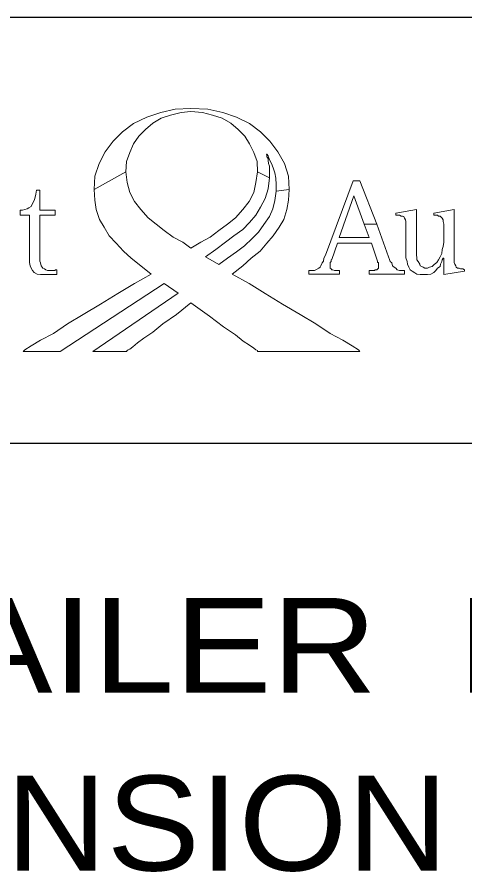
# Model space of a CAD drawing. Extents: x -26 to 2005, y -56 to 785.
# Drawn here: x 1065.84 to 1089.47, y -0.83 to 44.26 of the extents above; entities that cross this region are included whole.
import ezdxf
from ezdxf.enums import TextEntityAlignment as Align

# ---------------------------------------------------------------- set-up
doc = ezdxf.new("R2010")
doc.units = 0
doc.layers.add('21', color=7, linetype='Continuous', lineweight=13)

msp = doc.modelspace()

# ---------------------------------------------------------------- linework, layer by layer
at = {"layer": '21', "lineweight": 25}
for p, q in [((13.652, 44.262), (1142.652, 44.262)), ((892.652, 21.791), (1142.177, 21.791))]:
    msp.add_line(p, q, dxfattribs=at)
at = {"layer": '21'}
for p, q in [((1072.689, 38.984), (1073.416, 39.233)), ((1073.416, 39.233), (1074.183, 39.398)), ((1074.183, 39.398), (1075.012, 39.44)), ((1075.012, 39.44), (1075.904, 39.398)), ((1075.904, 39.398), (1076.692, 39.233)), ((1076.692, 39.233), (1077.418, 38.984)), ((1071.985, 38.652), (1072.689, 38.984)), ((1077.418, 38.984), (1078.101, 38.652)), ((1071.404, 38.217), (1071.985, 38.652)), ((1078.101, 38.652), (1078.683, 38.217)), ((1070.906, 37.719), (1071.404, 38.217)), ((1078.683, 38.217), (1079.18, 37.719)), ((1070.491, 37.159), (1070.906, 37.719)), ((1079.18, 37.719), (1079.595, 37.159)), ((1070.159, 36.537), (1070.491, 37.159)), ((1078.993, 37.035), (1079.015, 36.972)), ((1079.595, 37.159), (1079.947, 36.537)), ((1069.932, 35.874), (1070.159, 36.537)), ((1079.015, 36.89), (1079.015, 36.972)), ((1079.015, 36.89), (1079.077, 36.806)), ((1079.077, 36.703), (1079.077, 36.806)), ((1079.077, 36.703), (1079.097, 36.537)), ((1079.097, 36.537), (1079.159, 36.392)), ((1079.947, 36.537), (1080.155, 35.874)), ((1069.911, 35.169), (1069.932, 35.874)), ((1079.077, 35.21), (1079.159, 35.79)), ((1080.155, 35.874), (1080.196, 35.169)), ((1082.104, 31.705), (1083.577, 35.625)), ((1083.577, 35.625), (1083.929, 35.625)), ((1083.929, 35.625), (1084.82, 33.344)), ((1078.931, 34.691), (1079.077, 35.21)), ((1079.512, 35.085), (1079.512, 35.438)), ((1066.78, 34.691), (1066.821, 34.92)), ((1066.821, 34.92), (1066.862, 35.127)), ((1066.862, 35.127), (1067.029, 35.127)), ((1067.029, 34.069), (1067.029, 35.127)), ((1067.029, 34.069), (1067.029, 35.127)), ((1069.911, 35.169), (1069.932, 34.609)), ((1079.512, 35.085), (1080.196, 35.169)), ((1080.155, 34.609), (1080.196, 35.169)), ((1066.448, 34.193), (1066.573, 34.277)), ((1066.573, 34.277), (1066.655, 34.422)), ((1066.655, 34.422), (1066.738, 34.587)), ((1066.738, 34.587), (1066.78, 34.691)), ((1069.932, 34.609), (1070.015, 34.111)), ((1078.683, 34.235), (1078.931, 34.691)), ((1080.072, 34.111), (1080.155, 34.609)), ((1065.992, 34.069), (1066.116, 34.069)), ((1065.992, 33.82), (1065.992, 34.069)), ((1065.992, 33.82), (1066.489, 33.82)), ((1065.992, 33.82), (1066.489, 33.82)), ((1066.116, 34.069), (1066.24, 34.111)), ((1066.24, 34.111), (1066.365, 34.153)), ((1066.365, 34.153), (1066.448, 34.193)), ((1066.489, 31.311), (1066.489, 33.82)), ((1066.489, 31.311), (1066.489, 33.82)), ((1067.029, 34.069), (1067.838, 34.069)), ((1067.029, 34.069), (1067.838, 34.069)), ((1067.029, 33.82), (1067.838, 33.82)), ((1067.029, 31.539), (1067.029, 33.82)), ((1067.838, 33.82), (1067.838, 34.069)), ((1070.015, 34.111), (1070.18, 33.593)), ((1078.101, 33.426), (1078.434, 33.82)), ((1078.434, 33.82), (1078.683, 34.235)), ((1079.906, 33.593), (1080.072, 34.111)), ((1085.816, 33.82), (1086.023, 33.82)), ((1086.023, 33.82), (1086.106, 33.758)), ((1086.915, 31.912), (1086.915, 34.111)), ((1087.828, 33.82), (1088.014, 33.82)), ((1088.014, 33.82), (1088.077, 33.758)), ((1088.906, 31.456), (1088.906, 34.111)), ((1070.18, 33.593), (1070.429, 33.177)), ((1077.749, 33.053), (1078.101, 33.426)), ((1079.657, 33.177), (1079.906, 33.593)), ((1086.106, 33.758), (1086.168, 33.758)), ((1086.168, 33.758), (1086.252, 33.737)), ((1086.252, 33.737), (1086.272, 33.655)), ((1086.272, 33.655), (1086.334, 33.572)), ((1086.334, 33.572), (1086.355, 33.488)), ((1086.355, 31.56), (1086.355, 33.488)), ((1088.077, 33.758), (1088.159, 33.758)), ((1088.159, 33.758), (1088.18, 33.737)), ((1088.18, 33.737), (1088.263, 33.655)), ((1088.263, 33.655), (1088.325, 33.572)), ((1088.325, 33.488), (1088.325, 33.572)), ((1088.325, 33.488), (1088.346, 33.344)), ((1070.429, 33.177), (1070.699, 32.721)), ((1077.272, 32.721), (1077.749, 33.053)), ((1079.346, 32.721), (1079.657, 33.177)), ((1084.157, 33.344), (1084.82, 33.344)), ((1084.157, 33.344), (1084.406, 32.639)), ((1084.82, 33.344), (1085.443, 31.623)), ((1070.699, 32.721), (1071.072, 32.328)), ((1076.837, 32.39), (1077.272, 32.721)), ((1079.015, 32.328), (1079.346, 32.721)), ((1082.83, 32.639), (1084.406, 32.639)), ((1071.072, 32.328), (1071.445, 31.912)), ((1076.318, 31.996), (1076.837, 32.39)), ((1078.662, 31.912), (1079.015, 32.328)), ((1071.445, 31.912), (1071.86, 31.539)), ((1075.78, 31.623), (1076.318, 31.996)), ((1078.185, 31.539), (1078.662, 31.912)), ((1082.021, 31.539), (1082.104, 31.705)), ((1085.443, 31.623), (1085.484, 31.477)), ((1086.915, 31.726), (1086.915, 31.912)), ((1086.915, 31.726), (1086.936, 31.56)), ((1066.489, 31.311), (1066.531, 31.145)), ((1066.531, 31.145), (1066.573, 31.021)), ((1067.029, 31.394), (1067.029, 31.539)), ((1067.029, 31.394), (1067.07, 31.291)), ((1067.07, 31.291), (1067.111, 31.145)), ((1067.111, 31.145), (1067.153, 31.063)), ((1071.86, 31.539), (1072.358, 31.145)), ((1072.358, 31.145), (1072.918, 30.71)), ((1077.189, 30.71), (1077.749, 31.145)), ((1077.749, 31.145), (1078.185, 31.539)), ((1081.834, 31.063), (1081.855, 31.145)), ((1081.855, 31.145), (1081.938, 31.291)), ((1081.938, 31.291), (1082.001, 31.394)), ((1082.001, 31.394), (1082.021, 31.539)), ((1084.862, 31.374), (1084.862, 31.394)), ((1084.862, 31.311), (1084.862, 31.374)), ((1084.862, 31.311), (1084.904, 31.311)), ((1084.904, 31.021), (1084.904, 31.311)), ((1085.484, 31.477), (1085.525, 31.374)), ((1085.525, 31.374), (1085.609, 31.291)), ((1085.609, 31.291), (1085.65, 31.145)), ((1085.65, 31.145), (1085.733, 31.063)), ((1086.355, 31.56), (1086.417, 31.374)), ((1086.417, 31.374), (1086.438, 31.229)), ((1086.438, 31.229), (1086.501, 31.063)), ((1086.936, 31.456), (1086.936, 31.56)), ((1088.159, 31.104), (1088.18, 31.229)), ((1088.18, 31.229), (1088.242, 31.374)), ((1088.242, 31.374), (1088.263, 31.456)), ((1088.263, 31.456), (1088.325, 31.539)), ((1088.325, 31.539), (1088.346, 31.539)), ((1088.346, 30.689), (1088.346, 31.539)), ((1088.906, 31.311), (1088.906, 31.456)), ((1066.573, 31.021), (1066.655, 30.896)), ((1066.655, 30.896), (1066.738, 30.793)), ((1066.738, 30.793), (1066.904, 30.71)), ((1066.904, 30.71), (1067.07, 30.689)), ((1067.07, 30.689), (1067.941, 30.689)), ((1067.153, 31.063), (1067.194, 31.021)), ((1067.194, 31.021), (1067.277, 30.98)), ((1067.277, 30.98), (1067.36, 30.938)), ((1067.36, 30.938), (1067.443, 30.896)), ((1067.443, 30.896), (1067.838, 30.896)), ((1067.838, 30.938), (1067.941, 30.938)), ((1067.838, 30.896), (1067.838, 30.938)), ((1067.941, 30.689), (1067.941, 30.938)), ((1081.233, 30.896), (1081.399, 30.896)), ((1081.233, 30.71), (1081.233, 30.896)), ((1081.399, 30.896), (1081.523, 30.896)), ((1081.523, 30.896), (1081.607, 30.938)), ((1081.607, 30.938), (1081.752, 31.021)), ((1081.752, 31.021), (1081.834, 31.063)), ((1082.353, 31.021), (1082.415, 30.98)), ((1082.415, 30.98), (1082.436, 30.938)), ((1082.436, 30.938), (1082.498, 30.938)), ((1082.498, 30.938), (1082.581, 30.896)), ((1082.581, 30.896), (1082.85, 30.896)), ((1084.406, 30.896), (1084.696, 30.896)), ((1084.406, 30.71), (1084.406, 30.896)), ((1084.696, 30.896), (1084.738, 30.938)), ((1084.738, 30.938), (1084.82, 30.938)), ((1084.82, 30.938), (1084.904, 31.021)), ((1085.733, 31.063), (1085.816, 31.021)), ((1085.816, 31.021), (1085.899, 30.938)), ((1085.899, 30.938), (1086.023, 30.896)), ((1086.023, 30.896), (1086.106, 30.896)), ((1086.106, 30.896), (1086.272, 30.896)), ((1086.501, 31.063), (1086.583, 30.938)), ((1086.583, 30.938), (1086.687, 30.855)), ((1086.687, 30.855), (1086.832, 30.772)), ((1086.832, 30.772), (1086.936, 30.71)), ((1086.936, 30.71), (1087.101, 30.689)), ((1087.101, 30.689), (1087.268, 30.689)), ((1087.268, 30.689), (1087.495, 30.689)), ((1087.495, 30.689), (1087.661, 30.71)), ((1087.661, 30.71), (1087.828, 30.793)), ((1087.828, 30.793), (1087.931, 30.896)), ((1087.931, 30.896), (1088.014, 31.021)), ((1088.014, 31.021), (1088.159, 31.104)), ((1088.346, 30.689), (1089.445, 30.855)), ((1089.445, 30.855), (1089.445, 30.938)), ((1068.107, 26.625), (1073.601, 30.212)), ((1073.601, 30.212), (1074.328, 29.693)), ((1069.828, 26.625), (1074.328, 29.693)), ((1074.245, 28.574), (1075.012, 29.196)), ((1075.012, 29.196), (1075.987, 28.491)), ((1073.519, 28.076), (1074.245, 28.574)), ((1075.987, 28.491), (1076.733, 27.931)), ((1073.001, 27.641), (1073.519, 28.076)), ((1072.524, 27.33), (1073.001, 27.641)), ((1076.733, 27.931), (1077.356, 27.496)), ((1071.943, 26.874), (1072.192, 27.081)), ((1072.192, 27.081), (1072.524, 27.33)), ((1077.356, 27.496), (1077.77, 27.164)), ((1077.77, 27.164), (1078.101, 26.956)), ((1066.157, 26.625), (1068.107, 26.625)), ((1069.828, 26.625), (1071.611, 26.625)), ((1071.611, 26.625), (1071.653, 26.667)), ((1071.653, 26.667), (1071.694, 26.707)), ((1071.694, 26.707), (1071.777, 26.749)), ((1071.777, 26.749), (1071.943, 26.874)), ((1078.101, 26.956), (1078.33, 26.791)), ((1078.33, 26.791), (1078.434, 26.707)), ((1078.434, 26.707), (1078.517, 26.667)), ((1078.517, 26.625), (1078.517, 26.667)), ((1078.517, 26.625), (1083.929, 26.625))]:
    msp.add_line(p, q, dxfattribs=at)
for points in [[(1069.911, 35.169), (1071.57, 36.101), (1071.611, 36.641), (1071.777, 37.117), (1071.985, 37.574), (1072.254, 37.988), (1072.607, 38.341), (1073.001, 38.673), (1073.436, 38.922), (1073.934, 39.087), (1074.494, 39.233), (1075.012, 39.274), (1075.613, 39.233), (1076.153, 39.087), (1076.65, 38.922), (1077.107, 38.673), (1077.501, 38.341), (1077.853, 37.988), (1078.101, 37.574), (1078.33, 37.117), (1078.496, 36.641), (1078.517, 36.101), (1079.159, 35.79), (1079.159, 36.392)], [(1078.993, 37.035), (1079.015, 37.035), (1079.077, 36.952), (1079.097, 36.868), (1079.18, 36.703), (1079.263, 36.537), (1079.346, 36.309), (1079.429, 36.039), (1079.491, 35.77), (1079.512, 35.438)], [(1069.911, 35.169), (1071.57, 36.101), (1071.653, 35.541), (1071.777, 35.002), (1072.026, 34.526), (1072.358, 34.111), (1072.752, 33.675), (1073.167, 33.344), (1073.601, 33.012), (1074.079, 32.659), (1074.577, 32.39), (1075.012, 32.079), (1075.531, 32.39), (1076.028, 32.659), (1076.484, 33.012), (1076.941, 33.344), (1077.356, 33.675), (1077.749, 34.111), (1078.081, 34.526), (1078.33, 35.002), (1078.434, 35.541), (1078.517, 36.101), (1079.159, 35.79)], [(1065.992, 33.82), (1065.992, 34.069), (1066.116, 34.069), (1066.24, 34.111), (1066.365, 34.153), (1066.448, 34.193), (1066.573, 34.277), (1066.655, 34.422), (1066.738, 34.587), (1066.78, 34.691), (1066.821, 34.92), (1066.862, 35.127), (1067.029, 35.127)], [(1075.78, 31.623), (1076.484, 31.207), (1076.941, 31.539), (1077.418, 31.871), (1077.832, 32.203), (1078.247, 32.576), (1078.579, 32.908), (1078.848, 33.323), (1079.159, 33.737), (1079.326, 34.153), (1079.429, 34.587), (1079.512, 35.085), (1080.196, 35.169)], [(1082.83, 32.639), (1083.597, 34.836), (1084.157, 33.344), (1084.82, 33.344)], [(1067.029, 33.82), (1067.838, 33.82), (1067.838, 34.069)], [(1067.029, 31.394), (1067.029, 31.539), (1067.029, 33.82)], [(1085.816, 33.82), (1085.816, 33.924), (1086.915, 34.111)], [(1087.828, 33.82), (1087.828, 33.924), (1088.906, 34.111)], [(1086.936, 31.456), (1086.998, 31.374), (1087.081, 31.229), (1087.101, 31.145), (1087.185, 31.104), (1087.268, 31.063), (1087.35, 31.021), (1087.495, 31.021), (1087.599, 31.063), (1087.744, 31.104), (1087.848, 31.207), (1087.993, 31.311), (1088.077, 31.456), (1088.159, 31.623), (1088.242, 31.788), (1088.263, 31.996), (1088.325, 32.161), (1088.346, 32.39), (1088.346, 33.344)], [(1082.353, 31.021), (1082.353, 31.311), (1082.415, 31.374), (1082.415, 31.456), (1082.436, 31.477), (1082.747, 32.328), (1084.531, 32.328), (1084.862, 31.394)], [(1066.489, 31.311), (1066.531, 31.145), (1066.573, 31.021), (1066.655, 30.896), (1066.738, 30.793), (1066.904, 30.71), (1067.07, 30.689), (1067.941, 30.689), (1067.941, 30.938)], [(1067.029, 31.394), (1067.07, 31.291), (1067.111, 31.145), (1067.153, 31.063), (1067.194, 31.021), (1067.277, 30.98), (1067.36, 30.938), (1067.443, 30.896), (1067.838, 30.896), (1067.838, 30.938), (1067.941, 30.938)], [(1088.906, 31.311), (1088.926, 31.229), (1088.989, 31.145), (1089.009, 31.063), (1089.071, 31.021), (1089.155, 31.021), (1089.238, 30.98), (1089.32, 30.98), (1089.362, 30.98), (1089.445, 30.938)], [(1066.157, 26.625), (1066.24, 26.707), (1066.573, 26.916), (1067.07, 27.226), (1067.754, 27.579), (1068.501, 28.076), (1069.33, 28.574), (1070.243, 29.113), (1071.155, 29.673), (1072.026, 30.212), (1072.918, 30.71)], [(1077.189, 30.71), (1078.081, 30.212), (1078.931, 29.673), (1079.844, 29.113), (1080.777, 28.574), (1081.607, 28.076), (1082.353, 27.579), (1083.017, 27.226), (1083.514, 26.916), (1083.846, 26.707), (1083.929, 26.625)], [(1081.233, 30.71), (1082.85, 30.71), (1082.85, 30.896)], [(1084.406, 30.71), (1086.272, 30.71), (1086.272, 30.896)]]:
    msp.add_lwpolyline(points, dxfattribs=at)

# ---------------------------------------------------------------- texts
for s, width, p in [('MOTOR &TRAILER  BOGIES', 1.15, (1067.505, 8.617)), ('PRIMARY SUSPENSION ASSEMBLY', 1.1, (1067.505, -0.759))]:
    msp.add_text(s, height=5.007, dxfattribs=dict(at, width=width)).set_placement(p, align=Align.CENTER)

doc.saveas('drawing.dxf')
